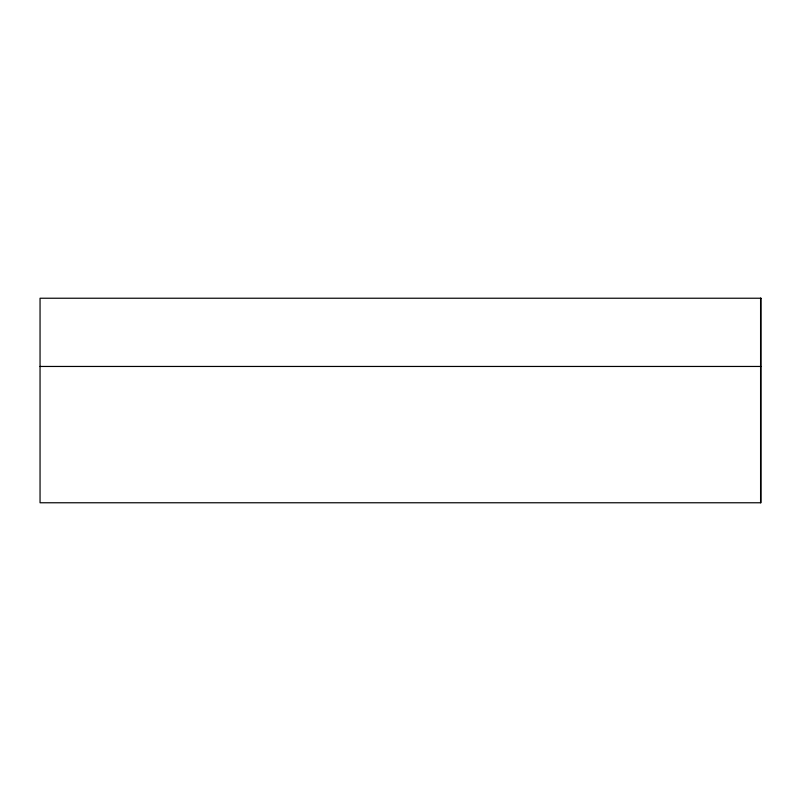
<?xml version="1.0" encoding="UTF-8"?>
<svg xmlns="http://www.w3.org/2000/svg" width="801" height="801" viewBox="0 0 801 801"><rect width="100%" height="100%" fill="white"/><g stroke="black" fill="none" stroke-linecap="round" stroke-linejoin="round"><path stroke-width="1.2" d="M40.05 366.457L760.95 366.457M760.58 298.232L760.58 502.768M760.95 298.232L40.05 298.232L40.05 502.768L760.95 502.768L760.95 298.232"/></g></svg>
